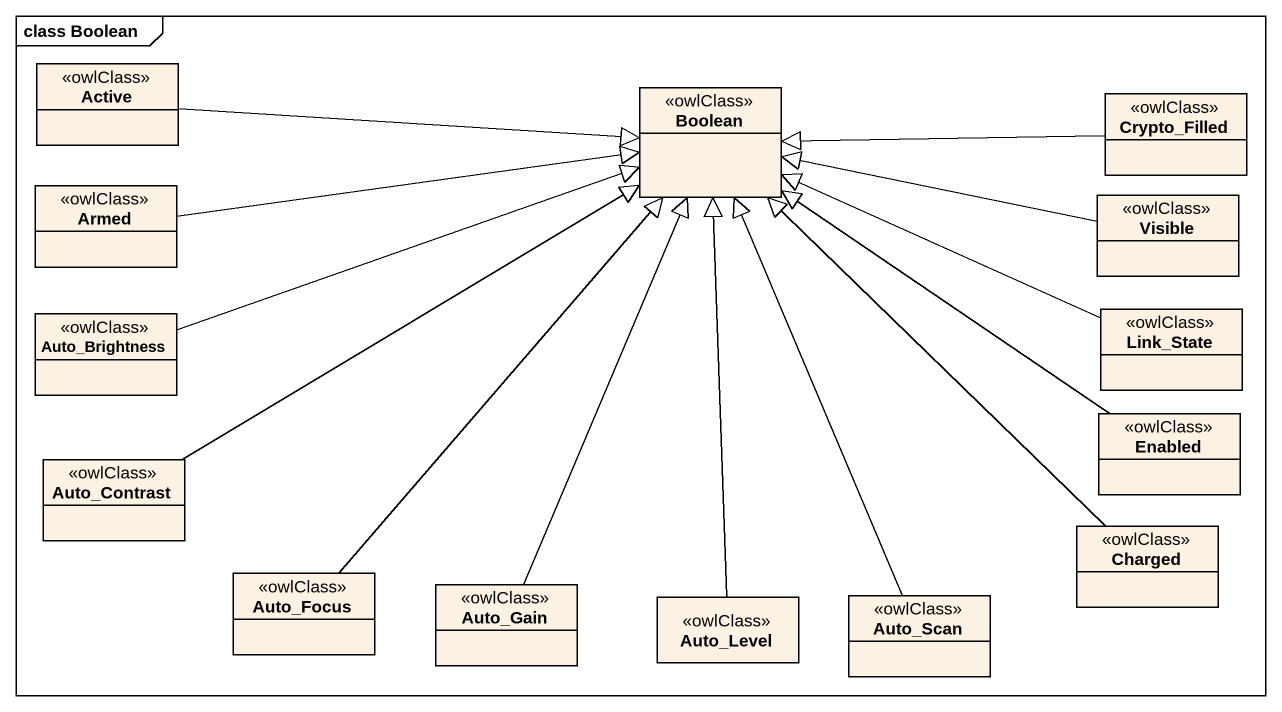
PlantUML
@startuml
mainframe class Boolean
hide circle
hide empty members
class Active <<owlClass>>
class Boolean <<owlClass>>
class Crypto_Filled <<owlClass>>
class Armed <<owlClass>>
class Visible <<owlClass>>
class Auto_Brightness <<owlClass>>
class Link_State <<owlClass>>
class Enabled <<owlClass>>
class Auto_Contrast <<owlClass>>
class Auto_Focus <<owlClass>>
class Auto_Gain <<owlClass>>
class Charged <<owlClass>>
class Auto_Level <<owlClass>>
class Auto_Scan <<owlClass>>
Active -right-|> Boolean
Crypto_Filled -left-|> Boolean
Armed -right-|> Boolean
Visible -left-|> Boolean
Auto_Brightness -right-|> Boolean
Link_State -left-|> Boolean
Enabled -up-|> Boolean
Auto_Contrast -right-|> Boolean
Auto_Focus -up-|> Boolean
Auto_Gain -up-|> Boolean
Charged -up-|> Boolean
Auto_Level -up-|> Boolean
Auto_Scan -up-|> Boolean
@enduml
